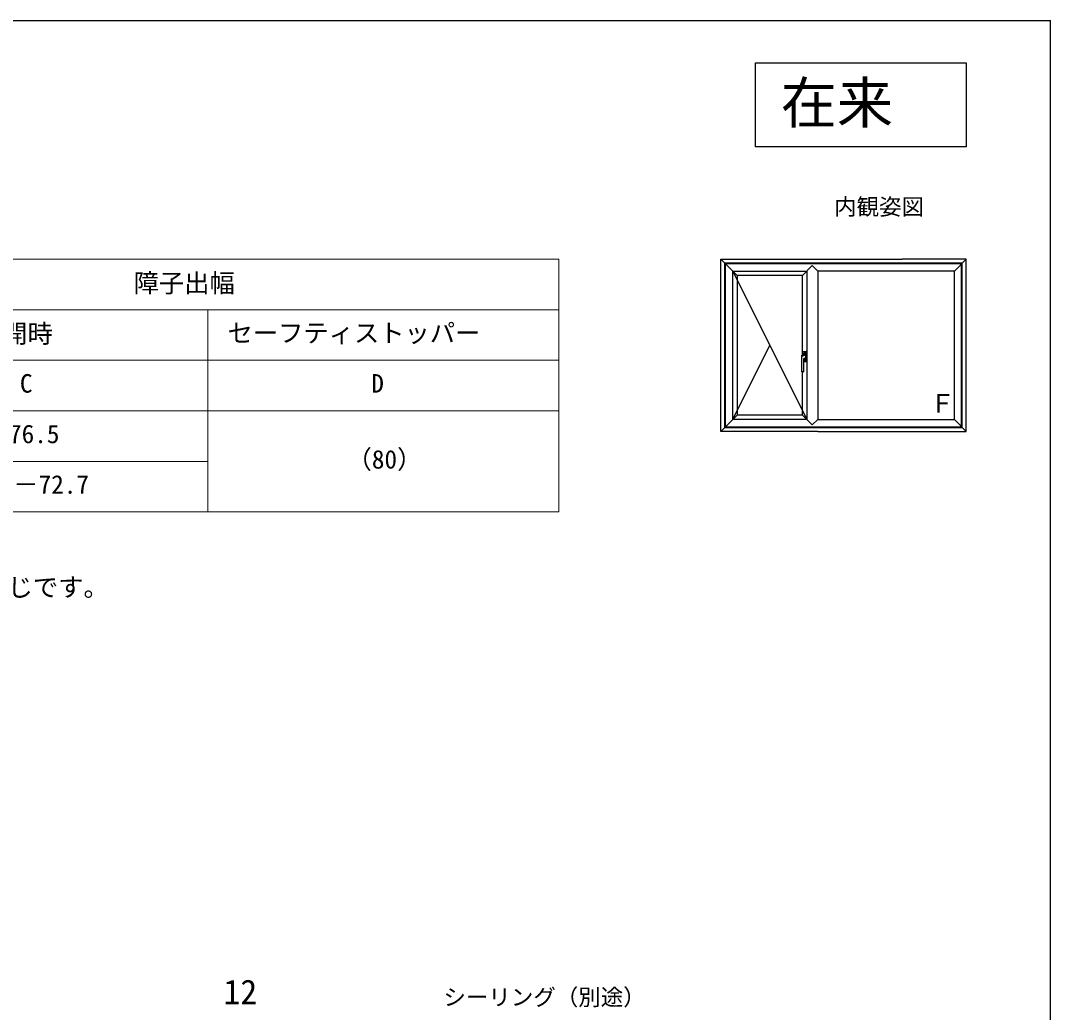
# Model space of a CAD drawing. Units: millimetres, scale not verified. Extents: x -525 to 525, y -783 to 778.
# Drawn here: x 158.4 to 525, y 394 to 747.3 of the extents above; entities that cross this region are included whole.
import ezdxf
from ezdxf.enums import TextEntityAlignment as Align

# ---------------------------------------------------------------- set-up
doc = ezdxf.new("R2010")
doc.units = ezdxf.units.MM
doc.header["$LTSCALE"] = 4
doc.linetypes.add('DOUBLE_CHAIN2', pattern=[12.8, 9, -1, 0.6, -0.6, 0.6, -1])
doc.layers.add('0-1_TABLE1', color=7, linetype='Continuous', lineweight=18)
for name, color, linetype in [('0-2_USER1', 3, 'Continuous'), ('0-7_YKK_A1', 4, 'Continuous'), ('0-8_YKK_D', 6, 'Continuous'), ('0-9_YKK_ZWAK', 7, 'Continuous')]:
    doc.layers.add(name, color=color, linetype=linetype)
doc.styles.add('ＭＳ ゴシック', font='')
doc.styles.get('ＭＳ ゴシック').set_extended_font_data('MS Gothic')

msp = doc.modelspace()

# ---------------------------------------------------------------- linework, layer by layer
at = {"layer": '0-1_TABLE1'}
for p, q in [((-180, 662.3), (350, 662.3)), ((350, 662.3), (350, 572.3)), ((100, 644.3), (350, 644.3)), ((225, 644.3), (225, 572.3)), ((100, 626.3), (350, 626.3)), ((-180, 608.3), (350, 608.3)), ((-180, 590.3), (225, 590.3)), ((-180, 572.3), (350, 572.3))]:
    msp.add_line(p, q, dxfattribs=at)
at = {"layer": '0-2_USER1'}
msp.add_lwpolyline([(420, 732.3), (495, 732.3), (495, 702.3), (420, 702.3)], close=True, dxfattribs=at)
at = {"layer": '0-7_YKK_A1'}
for p, q in [((407.701, 662.3), (413.501, 656.5)), ((409.101, 602.4), (409.101, 660.9)), ((493.401, 660.7), (409.301, 660.7)), ((409.301, 602.6), (409.301, 660.7)), ((440.228, 660.028), (436.701, 656.5)), ((442.156, 658.1), (440.228, 660.028)), ((442.201, 662.3), (472.251, 662.3)), ((495.001, 662.3), (490.801, 658.1)), ((493.401, 602.6), (493.401, 660.9)), ((411.901, 658.1), (438.301, 605.2)), ((413.501, 658.1), (438.301, 658.1)), ((436.701, 656.5), (413.501, 656.5)), ((413.551, 606.8), (413.551, 656.5)), ((436.701, 628.165), (436.701, 656.5)), ((490.801, 658.1), (442.201, 658.1)), ((442.201, 658.055), (442.201, 605.245)), ((490.801, 605.2), (490.801, 658.1)), ((411.901, 605.2), (425.101, 631.65)), ((436.511, 622.2), (436.511, 628.06)), ((436.751, 628.172), (436.751, 629.35)), ((436.751, 628.575), (438.106, 628.575)), ((438.151, 628.575), (436.775, 628.575)), ((436.796, 628.575), (436.796, 629.304)), ((436.801, 629.4), (438.101, 629.4)), ((437.251, 629.354), (436.846, 629.354)), ((437.153, 628.2), (437.451, 628.2)), ((437.251, 629.348), (437.251, 629.354)), ((437.251, 629.348), (437.651, 629.348)), ((437.346, 628.94), (437.346, 628.86)), ((437.556, 628.94), (437.556, 628.86)), ((437.651, 629.348), (437.651, 629.354)), ((438.056, 629.354), (437.651, 629.354)), ((438.106, 628.575), (438.106, 629.304)), ((438.151, 629.35), (438.151, 625.95)), ((438.151, 626.725), (437.111, 626.725)), ((437.111, 626.701), (437.111, 622.2)), ((437.251, 625.946), (437.111, 625.946)), ((437.111, 625.9), (438.101, 625.9)), ((437.288, 626.499), (437.32, 626.499)), ((437.288, 626.499), (437.332, 626.423)), ((437.288, 626.18), (437.613, 626.18)), ((437.299, 626.328), (437.299, 626.311)), ((437.299, 626.311), (437.343, 626.311)), ((437.32, 626.499), (437.348, 626.452)), ((437.448, 626.187), (437.33, 626.187)), ((437.332, 626.383), (437.332, 626.423)), ((437.332, 626.383), (437.364, 626.383)), ((437.338, 626.244), (437.338, 626.24)), ((437.343, 626.315), (437.343, 626.311)), ((437.375, 626.499), (437.348, 626.452)), ((437.352, 626.226), (437.402, 626.226)), ((437.391, 626.329), (437.358, 626.329)), ((437.408, 626.499), (437.364, 626.423)), ((437.364, 626.383), (437.364, 626.423)), ((437.375, 626.499), (437.408, 626.499)), ((437.39, 626.258), (437.39, 626.294)), ((437.402, 626.319), (437.402, 626.226)), ((437.408, 626.499), (437.438, 626.499)), ((437.408, 626.499), (437.408, 626.383)), ((437.408, 626.383), (437.438, 626.383)), ((437.438, 626.451), (437.471, 626.499)), ((437.438, 626.499), (437.438, 626.451)), ((437.438, 626.426), (437.438, 626.383)), ((437.438, 626.426), (437.471, 626.426)), ((437.448, 626.187), (437.448, 626.324)), ((437.468, 626.365), (437.575, 626.365)), ((437.468, 626.187), (437.468, 626.365)), ((437.468, 626.187), (437.514, 626.187)), ((437.471, 626.499), (437.506, 626.499)), ((437.506, 626.499), (437.473, 626.451)), ((437.481, 626.451), (437.473, 626.451)), ((437.473, 626.423), (437.473, 626.383)), ((437.514, 626.187), (437.514, 626.327)), ((437.56, 626.327), (437.514, 626.327)), ((437.516, 626.499), (437.546, 626.499)), ((437.516, 626.499), (437.516, 626.383)), ((437.516, 626.383), (437.546, 626.383)), ((437.525, 626.272), (437.525, 626.233)), ((437.56, 626.272), (437.525, 626.272)), ((437.575, 626.233), (437.525, 626.233)), ((437.546, 626.499), (437.546, 626.451)), ((437.546, 626.451), (437.578, 626.499)), ((437.546, 626.426), (437.546, 626.383)), ((437.546, 626.426), (437.579, 626.426)), ((437.578, 626.499), (437.613, 626.499)), ((437.613, 626.499), (437.581, 626.451)), ((437.589, 626.451), (437.581, 626.451)), ((437.581, 626.423), (437.581, 626.383)), ((437.581, 626.383), (437.61, 626.383)), ((437.61, 626.383), (437.61, 626.43)), ((437.613, 626.18), (437.613, 626.505)), ((437.651, 625.952), (437.651, 625.946)), ((438.056, 625.946), (437.651, 625.946)), ((436.561, 622.15), (437.061, 622.15)), ((436.701, 606.8), (436.701, 622.15)), ((407.701, 601), (413.501, 606.8)), ((436.701, 606.8), (413.501, 606.8)), ((438.301, 605.2), (413.501, 605.2)), ((440.228, 603.272), (436.701, 606.8)), ((442.156, 605.2), (440.228, 603.272)), ((442.201, 605.2), (490.801, 605.2)), ((495.001, 601), (490.801, 605.2)), ((409.101, 602.4), (493.601, 602.4)), ((409.301, 602.6), (493.401, 602.6)), ((442.201, 601), (472.251, 601))]:
    msp.add_line(p, q, dxfattribs=at)
at = {"layer": '0-7_YKK_A1', "linetype": 'DOUBLE_CHAIN2'}
for p, q in [((437.028, 627.938), (437.051, 627.958)), ((437.315, 628.064), (437.227, 628.043)), ((437.406, 628.084), (437.315, 628.064)), ((437.111, 622.2), (436.511, 622.2))]:
    msp.add_line(p, q, dxfattribs=at)
at = {"layer": '0-7_YKK_A1'}
for points in [[(442.201, 601), (407.701, 601), (407.701, 662.3), (442.201, 662.3)], [(493.601, 602.4), (493.601, 660.9), (409.101, 660.9)], [(472.251, 601), (495.001, 601), (495.001, 662.3), (472.251, 662.3)], [(436.594, 628.142), (436.565, 628.13), (436.538, 628.113), (436.518, 628.089), (436.511, 628.058), (436.526, 628.011), (436.557, 627.972), (436.594, 627.938)], [(436.594, 628.142), (436.607, 628.146), (436.62, 628.15), (436.633, 628.153), (436.719, 628.167), (436.806, 628.178), (436.892, 628.186), (436.979, 628.192), (437.066, 628.197), (437.153, 628.2)], [(436.594, 627.938), (436.629, 627.915), (436.667, 627.899), (436.707, 627.887), (436.748, 627.879), (436.79, 627.876), (436.831, 627.876), (436.873, 627.879), (436.914, 627.887), (436.954, 627.899), (436.992, 627.915), (437.028, 627.938)], [(437.227, 628.043), (437.195, 628.034), (437.164, 628.023), (437.134, 628.011), (437.104, 627.996), (437.077, 627.979), (437.051, 627.958)], [(437.851, 628.114), (437.739, 628.117), (437.627, 628.112), (437.516, 628.101), (437.405, 628.084)], [(437.898, 627.237), (437.92, 627.375), (437.934, 627.515), (437.938, 627.655), (437.934, 627.795), (437.921, 627.935), (437.899, 628.073)], [(437.111, 626.725), (438.106, 626.725), (438.106, 625.996)], [(437.651, 625.952), (437.251, 625.952), (437.251, 625.946)], [(437.613, 626.505), (437.288, 626.505), (437.288, 626.18)], [(437.473, 626.383), (437.502, 626.383), (437.502, 626.43)]]:
    msp.add_lwpolyline(points, dxfattribs=at)
msp.add_lwpolyline([(438.301, 605.2), (411.901, 605.2), (411.901, 658.1), (438.301, 658.1)], close=True, dxfattribs=at)
msp.add_circle((437.451, 628.9), 0.22, dxfattribs=at)
for centre, radius, start, end in [((436.801, 629.35), 0.05, 90, 180), ((436.846, 629.304), 0.05, 90, 180), ((437.511, 626.701), 0.4, 92.28699, 180), ((437.451, 628.9), 0.113, 21.03947, 158.96053), ((437.451, 628.9), 0.113, 201.03947, 338.96053), ((437.451, 625.675), 2.525, 79.35071, 90), ((437.451, 629.625), 2.525, 270.80494, 280.64929), ((437.908, 628.107), 0.05, 10.64929, 79.35071), ((437.908, 627.193), 0.05, 280.64929, 349.35071), ((435.476, 627.65), 2.525, 349.35071, 10.64929), ((438.056, 629.304), 0.05, 0, 90), ((438.101, 629.35), 0.05, 0, 90), ((437.365, 626.24), 0.0713, 153.38654, 215.68534), ((437.334, 626.328), 0.0356, 105.46601, 180), ((437.336, 626.254), 0.0392, 97.60411, 153.38654), ((437.33, 626.215), 0.0285, 215.68534, 270), ((437.374, 626.187), 0.183, 76.17284, 105.46601), ((437.361, 626.066), 0.229, 82.84733, 97.60411), ((437.352, 626.244), 0.0143, 100.87572, 180), ((437.352, 626.24), 0.0143, 180, 270), ((437.358, 626.315), 0.0143, 90, 180), ((437.37, 626.151), 0.109, 79.61114, 100.87572), ((437.391, 626.319), 0.0107, 0, 90), ((437.408, 626.324), 0.041, 0, 76.17284), ((437.471, 626.423), 0.0023, 0, 90), ((437.481, 626.43), 0.0209, 0, 90), ((437.56, 626.315), 0.0125, 4.00063, 90), ((437.56, 626.285), 0.0125, 270, 356.44449), ((437.331, 626.299), 0.242, 356.44449, 4.00063), ((437.575, 626.326), 0.0392, 6.24013, 90), ((437.575, 626.272), 0.0392, 270, 353.75987), ((437.579, 626.423), 0.0023, 0, 90), ((437.589, 626.43), 0.0209, 0, 90), ((437.331, 626.299), 0.285, 353.75987, 6.24013), ((438.056, 625.996), 0.05, 270, 0), ((438.101, 625.95), 0.05, 270, 0), ((436.561, 622.2), 0.05, 180, 270), ((437.061, 622.2), 0.05, 270, 0)]:
    msp.add_arc(centre, radius, start, end, dxfattribs=at)
at = {"layer": '0-7_YKK_A1', "linetype": 'DOUBLE_CHAIN2'}
for centre, radius, start, end in [((437.459, 627.995), 0.895, 272.28699, 297.47623), ((437.85, 628.064), 0.05, 9.77824, 89.41478), ((437.849, 627.245), 0.05, 297.47623, 350.64954)]:
    msp.add_arc(centre, radius, start, end, dxfattribs=at)
at = {"layer": '0-9_YKK_ZWAK'}
msp.add_line((-525, 747.3), (525, 747.3), dxfattribs=at)
msp.add_lwpolyline([(-525, -782.7), (525, -782.7), (525, 747.3)], dxfattribs=at)

# ---------------------------------------------------------------- texts
at = {"layer": '0-1_TABLE1', "style": 'ＭＳ ゴシック'}
for s, p in [('障子出幅', (198.639, 648.519)), ('全開時', (142.838, 630.519)), ('セーフティストッパー', (232.068, 630.749)), ('C', (158.128, 612.8)), ('D', (283.23, 612.8)), ('WS－76.5', (136.293, 594.8)), ('（80）', (274.435, 585.749)), ('WS×0.996－72.7', (115.403, 576.8))]:
    msp.add_text(s, height=6.598, dxfattribs=at).set_placement(p, align=Align.BOTTOM_LEFT)
at = {"layer": '0-2_USER1', "style": 'ＭＳ ゴシック'}
for s, height, p in [('在来', 14.66, (429, 706.3)), ('内観姿図', 5.865, (448, 676.3)), ('※セーフティストッパー作動時の障子出幅は全サイズ同じです。', 6.598, (-71.227, 540.203))]:
    msp.add_text(s, height=height, dxfattribs=at).set_placement(p, align=Align.BOTTOM_LEFT)
at = {"layer": '0-7_YKK_A1', "style": 'ＭＳ ゴシック'}
msp.add_text('Ｆ', height=6.598, dxfattribs=at).set_placement((482.027, 605.719), align=Align.BOTTOM_LEFT)
at = {"layer": '0-8_YKK_D', "style": 'ＭＳ ゴシック'}
for s, height, p in [('12', 8.798, (230.64, 394.3)), ('シーリング（別途）', 5.865, (308.921, 394.77))]:
    msp.add_text(s, height=height, dxfattribs=at).set_placement(p, align=Align.BOTTOM_LEFT)

doc.saveas('drawing.dxf')
